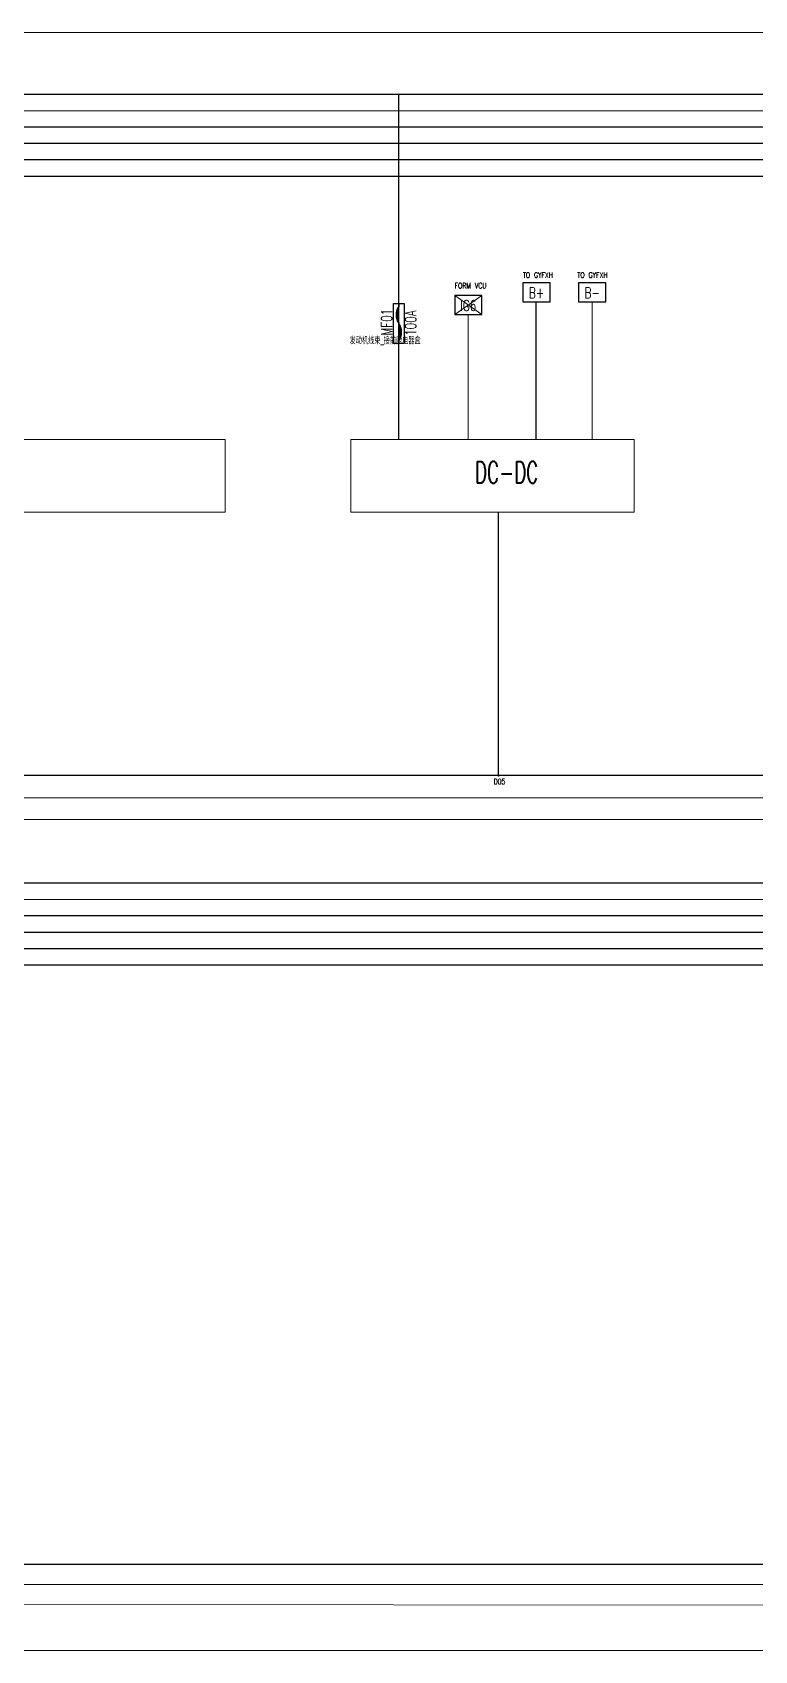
# Model space of a CAD drawing. Extents: x -5608 to -3197, y -2048 to 96.
# Drawn here: x -4788 to -4523, y -498 to 96 of the extents above; entities that cross this region are included whole.
import ezdxf
from ezdxf.enums import TextEntityAlignment as Align

# ---------------------------------------------------------------- set-up
doc = ezdxf.new("R2010")
doc.units = 0
doc.header["$LTSCALE"] = 25.4
doc.header["$MEASUREMENT"] = 0
for name, pattern in [('CENTER', [16, 13, -1, 1, -1]), ('DASHED', [0.75, 0.5, -0.25]), ('DASHED2', [0.375, 0.25, -0.125]), ('HIDDEN', [9.525, 6.35, -3.175]), ('PHANTOM', [17, 12, -1, 1, -1, 1, -1])]:
    doc.linetypes.add(name, pattern=pattern)
for name, color, linetype, lineweight in [('0Filament', 7, 'CONTINUOUS', 20), ('4CONTOUR', 4, 'CONTINUOUS', 50), ('5PHANTOM', 6, 'PHANTOM', 20), ('高配原理图图层', 7, 'CONTINUOUS', 20)]:
    doc.layers.add(name, color=color, linetype=linetype, lineweight=lineweight)
for name, color, linetype in [('1CENTER', 1, 'CENTER'), ('2FRAM', 2, 'CONTINUOUS'), ('3DASHED', 3, 'DASHED'), ('blue', 5, 'CONTINUOUS'), ('br', 35, 'CONTINUOUS'), ('fuse', 7, 'CONTINUOUS'), ('other layer', 7, 'CONTINUOUS')]:
    doc.layers.add(name, color=color, linetype=linetype)
doc.styles.add('HZ', font='txt.shx', dxfattribs={"width": 0.618, "height": 2.5, "bigfont": 'hztxt.shx'})

# ---------------------------------------------------------------- blocks, each defined once
blk = doc.blocks.new('pointer')
at = {"layer": 'other layer'}
blk.add_lwpolyline([(-5, 7), (-5, 0), (5, 0), (5, 7)], close=True, dxfattribs=at)
at = {"layer": 'other layer', "style": 'HZ', "width": 0.7, "flags": 8}
blk.add_attdef('FR', text='', height=4, dxfattribs=at).set_placement((0, 1.3), align=Align.CENTER)
blk = doc.blocks.new('mfuse')
at = {"layer": 'other layer', "color": 1}
for p, q in [((0, 14.76), (0, 13.76)), ((0, 0), (0, 1))]:
    blk.add_line(p, q, dxfattribs=at)
at = {"layer": 'other layer', "color": 1, "linetype": 'HIDDEN'}
blk.add_lwpolyline([(-2, 14.76), (2, 14.76), (2, 0), (-2, 0)], close=True, dxfattribs=at)
at = {"layer": 'other layer', "color": 1}
for centre, radius, start, end in [((4.59, 10.57), 5.59, 145.18663, 214.81337), ((7.3, 10.57), 7.96, 156.38955, 203.61045), ((15.09, 10.57), 15.43, 168.06814, 191.93186), ((-4.59, 4.19), 5.59, 325.18663, 34.81337), ((-15.09, 4.19), 15.43, 348.06814, 11.93186), ((-7.3, 4.19), 7.96, 336.38955, 23.61045)]:
    blk.add_arc(centre, radius, start, end, dxfattribs=at)
at = {"layer": 'other layer', "linetype": 'DASHED2', "style": 'HZ', "width": 0.7}
for tag, p in [('FUSE', (-2.48, 7.86)), ('10A', (6.32, 7.51))]:
    blk.add_attdef(tag, text='', height=4, rotation=90, dxfattribs=at).set_placement(p, align=Align.CENTER)

msp = doc.modelspace()

# ---------------------------------------------------------------- hatches: boundary and pattern name
at = {"layer": '0Filament', "ltscale": 0.1}
for points in [[(-4654.26, 73.17, 1), (-4653.46, 73.17, 1)], [(-4617.64, -176.83, 1), (-4616.84, -176.83, 1)]]:
    msp.add_hatch(color=0, dxfattribs=at).paths.add_polyline_path(points)

# ---------------------------------------------------------------- linework, layer by layer
at = {"layer": '0Filament', "color": 7}
msp.add_lwpolyline([(-5603.98, 95.98), (-3460.18, 95.98), (-3460.18, -498.02), (-5603.98, -498.02)], close=True, dxfattribs=at)
at = {"layer": '0Filament', "color": 7, "linetype": 'Continuous'}
for points in [[(-4899.83, -53.49), (-4717.57, -53.49), (-4717.57, -80.17), (-4899.83, -80.17)], [(-4671.5, -53.49), (-4567.52, -53.49), (-4567.52, -80.17), (-4671.5, -80.17)]]:
    msp.add_lwpolyline(points, close=True, dxfattribs=at)
at = {"layer": '1CENTER', "color": 1, "linetype": 'ByBlock'}
for p, q in [((-3596.16, 73.17), (-5517.38, 73.17)), ((-3711.2, -216.37), (-5517.14, -216.37))]:
    msp.add_line(p, q, dxfattribs=at)
at = {"layer": '1CENTER', "color": 1}
msp.add_line((-4653.86, -53.49), (-4653.86, 73.17), dxfattribs=at)
at = {"layer": '2FRAM', "color": 2, "ltscale": 0.1}
for p, q in [((-3596.16, 43.03), (-5517.38, 43.03)), ((-4603.42, -53.49), (-4603.42, -2.95)), ((-4617.24, -176.83), (-4617.24, -80.17)), ((-3595.99, -176.83), (-5517.21, -176.83))]:
    msp.add_line(p, q, dxfattribs=at)
at = {"layer": '2FRAM', "color": 2}
for p, q in [((-3711.2, -246.37), (-5513.86, -246.37)), ((-3766.65, -466.37), (-5526.57, -466.37))]:
    msp.add_line(p, q, dxfattribs=at)
at = {"layer": '3DASHED', "color": 3, "linetype": 'ByBlock'}
for p, q in [((-3596.16, 55.17), (-5517.38, 55.17)), ((-3711.2, -234.37), (-5513.86, -234.37))]:
    msp.add_line(p, q, dxfattribs=at)
at = {"layer": '3DASHED', "color": 88, "linetype": 'ByBlock', "lineweight": 9}
for p, q in [((-5517.14, -184.99), (-3595.99, -184.99)), ((-5526.57, -473.7), (-3766.65, -473.7))]:
    msp.add_line(p, q, dxfattribs=at)
at = {"layer": '4CONTOUR', "color": 140, "lineweight": 9}
for p, q in [((-5517.14, -192.99), (-3595.99, -192.99)), ((-5526.57, -480.7), (-3766.65, -481.7))]:
    msp.add_line(p, q, dxfattribs=at)
at = {"layer": '5PHANTOM', "color": 6, "linetype": 'ByBlock'}
for p, q in [((-3596.16, 67.17), (-5517.38, 67.17)), ((-3711.2, -222.37), (-5513.86, -222.37))]:
    msp.add_line(p, q, dxfattribs=at)
at = {"layer": '5PHANTOM', "color": 1, "linetype": 'PHANTOM'}
for p, q in [((-4633.36, -0.58), (-4623.36, -7.58)), ((-4633.36, -7.58), (-4623.36, -0.58))]:
    msp.add_line(p, q, dxfattribs=at)
at = {"layer": '5PHANTOM'}
msp.add_line((-4628.36, -7.58), (-4628.36, -53.49), dxfattribs=at)
at = {"layer": 'blue', "color": 5}
for p, q in [((-3596.16, 49.17), (-5517.38, 49.17)), ((-3711.2, -240.37), (-5513.86, -240.37))]:
    msp.add_line(p, q, dxfattribs=at)
at = {"layer": 'br', "color": 30}
for p, q in [((-3596.16, 61.17), (-5517.38, 61.17)), ((-3711.2, -228.37), (-5513.86, -228.37))]:
    msp.add_line(p, q, dxfattribs=at)
at = {"layer": '高配原理图图层', "color": 3, "linetype": 'Continuous'}
msp.add_line((-4582.84, -2.95), (-4582.84, -53.49), dxfattribs=at)

# ---------------------------------------------------------------- block references
at = {"layer": '1CENTER'}
msp.add_blockref('mfuse', (-4653.86, -18.26), dxfattribs=at).add_auto_attribs({'FUSE': 'MF01', '10A': '100A'})
at = {"layer": '5PHANTOM'}
ref = msp.add_blockref('pointer', (-4628.36, -7.58), dxfattribs=at)
ref.add_attrib('FR', 'IG6', dxfattribs={"layer": 'other layer', "color": 6, "height": 4, "style": 'HZ', "width": 0.7}).set_placement((-4628.36, -6.28), align=Align.CENTER)
at = {"layer": 'fuse', "lineweight": 0}
ref = msp.add_blockref('pointer', (-4603.29, -2.95), dxfattribs=at)
ref.add_attrib('FR', 'B+', dxfattribs={"color": 6, "height": 4, "style": 'HZ', "width": 0.7}).set_placement((-4603.29, -1.65), align=Align.CENTER)
ref = msp.add_blockref('pointer', (-4582.84, -2.95), dxfattribs=at)
ref.add_attrib('FR', 'B-', dxfattribs={"color": 6, "height": 4, "style": 'HZ', "width": 0.7}).set_placement((-4582.84, -1.65), align=Align.CENTER)

# ---------------------------------------------------------------- texts
at = {"layer": '0Filament', "style": 'HZ', "width": 0.67}
for s, height, p in [('TO GYFXH', 2, (-4608.34, 5.89)), ('TO GYFXH', 2, (-4588.33, 5.89)), ('FORM VCU', 2, (-4633.37, 2.01)), ('发动机线束_接前舱电器盒', 2.5, (-4671.94, -18.48))]:
    msp.add_text(s, height=height, dxfattribs=at).set_placement(p)
at = {"layer": '0Filament', "insert": (-4614.31, -65.54), "char_height": 8, "width": 237.1368, "attachment_point": 5, "style": 'HZ'}
msp.add_mtext('DC-DC', dxfattribs=at)
at = {"layer": '2FRAM', "color": 2, "ltscale": 0.1, "style": 'HZ', "width": 0.67}
msp.add_text('D05', height=2, dxfattribs=at).set_placement((-4619.04, -180.02))

doc.saveas('drawing.dxf')
